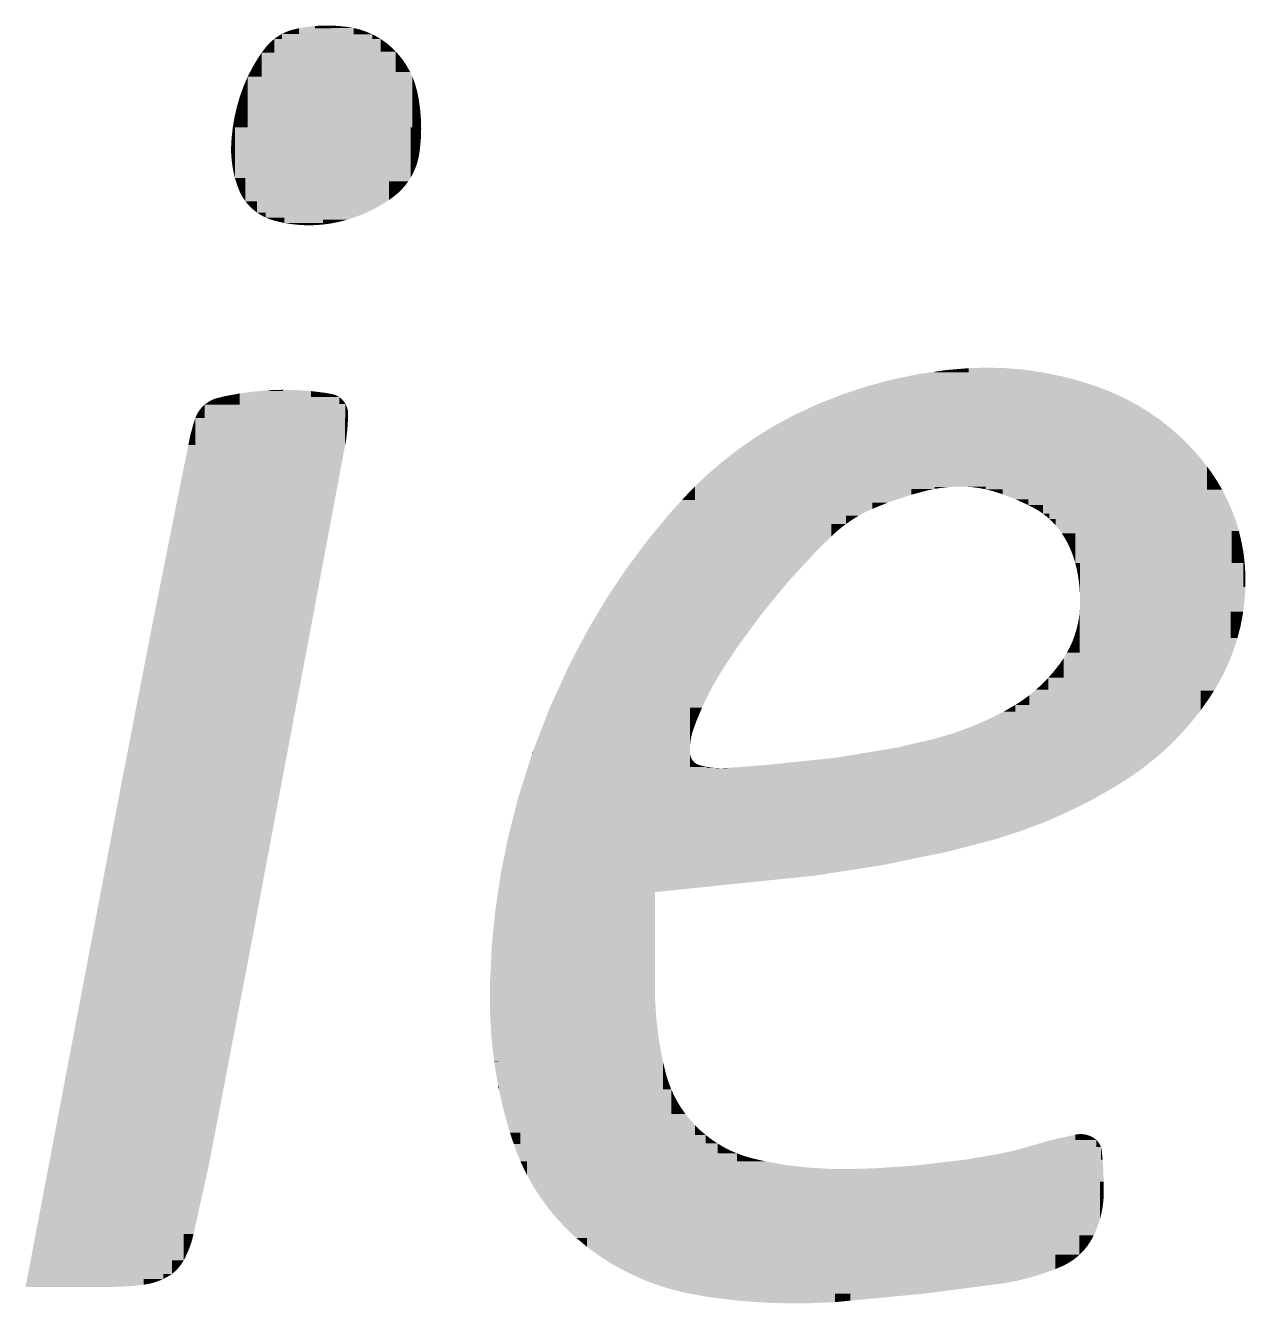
# Model space of a CAD drawing. Extents: x 149 to 8866, y 149 to 4853.
# Drawn here: x 5162.94 to 5199.1, y 4692.72 to 4730.58 of the extents above; entities that cross this region are included whole.
import ezdxf

# ---------------------------------------------------------------- set-up
doc = ezdxf.new("R2010")
doc.units = 0
doc.layers.add('L1D0', color=1, linetype='CONTINUOUS')

msp = doc.modelspace()

# ---------------------------------------------------------------- linework, layer by layer
at = {"layer": 'L1D0'}
for points in [[(5170.881, 4730.467), (5170.926, 4730.476), (5171.043, 4730.467), (5171.043, 4730.503)], [(5171.043, 4730.503), (5171.28, 4730.543), (5171.519, 4730.503), (5171.519, 4730.57)], [(5171.043, 4730.187), (5171.043, 4730.503), (5171.999, 4730.187), (5171.999, 4730.503)], [(5171.519, 4730.503), (5171.519, 4730.57), (5171.759, 4730.503), (5171.759, 4730.583)], [(5171.759, 4730.503), (5171.759, 4730.583), (5171.999, 4730.503), (5171.999, 4730.583)], [(5171.999, 4730.509), (5171.999, 4730.583), (5172.239, 4730.509), (5172.239, 4730.569)], [(5171.999, 4730.184), (5171.999, 4730.509), (5172.667, 4730.184), (5172.667, 4730.509)], [(5172.239, 4730.509), (5172.239, 4730.569), (5172.478, 4730.509), (5172.478, 4730.542)], [(5172.478, 4730.509), (5172.478, 4730.542), (5172.667, 4730.509), (5172.596, 4730.521)], [(5172.667, 4730.434), (5172.667, 4730.509), (5172.947, 4730.434), (5172.809, 4730.476)], [(5170.178, 4730.068), (5170.245, 4730.129), (5170.315, 4730.068), (5170.315, 4730.187)], [(5170.315, 4730.187), (5170.388, 4730.241), (5170.544, 4730.187), (5170.544, 4730.241)], [(5170.315, 4729.781), (5170.315, 4730.187), (5171.999, 4729.781), (5171.999, 4730.187)], [(5170.388, 4730.241), (5170.464, 4730.29), (5170.544, 4730.241), (5170.544, 4730.335)], [(5170.544, 4730.335), (5170.625, 4730.376), (5170.709, 4730.335), (5170.709, 4730.411)], [(5170.544, 4730.187), (5170.544, 4730.335), (5171.043, 4730.187), (5171.043, 4730.335)], [(5170.709, 4730.411), (5170.794, 4730.441), (5170.881, 4730.411), (5170.881, 4730.467)], [(5170.709, 4730.335), (5170.709, 4730.411), (5171.043, 4730.335), (5171.043, 4730.411)], [(5170.881, 4730.411), (5170.881, 4730.467), (5171.043, 4730.411), (5171.043, 4730.467)], [(5171.999, 4729.814), (5171.999, 4730.184), (5173.469, 4729.814), (5173.469, 4730.184)], [(5172.667, 4730.325), (5172.667, 4730.434), (5172.947, 4730.325), (5172.947, 4730.434)], [(5172.667, 4730.184), (5172.667, 4730.325), (5173.216, 4730.184), (5173.216, 4730.325)], [(5172.947, 4730.325), (5172.947, 4730.434), (5173.216, 4730.325), (5173.083, 4730.383)], [(5173.216, 4730.184), (5173.216, 4730.325), (5173.469, 4730.184), (5173.345, 4730.258)], [(5173.469, 4730.013), (5173.469, 4730.184), (5173.703, 4730.013), (5173.589, 4730.102)], [(5169.782, 4729.539), (5169.942, 4729.781), (5169.942, 4729.539)], [(5169.942, 4729.781), (5170.03, 4729.896), (5170.315, 4729.781), (5170.315, 4729.896)], [(5169.942, 4729.069), (5169.942, 4729.781), (5171.999, 4729.069), (5171.999, 4729.781)], [(5170.03, 4729.896), (5170.057, 4729.933), (5170.315, 4729.896), (5170.315, 4729.933)], [(5170.057, 4729.933), (5170.116, 4730.002), (5170.315, 4729.933), (5170.315, 4730.002)], [(5170.116, 4730.002), (5170.178, 4730.068), (5170.315, 4730.002), (5170.315, 4730.068)], [(5171.999, 4729.069), (5171.999, 4729.814), (5173.916, 4729.069), (5173.916, 4729.814)], [(5173.469, 4729.917), (5173.469, 4730.013), (5173.812, 4729.917), (5173.703, 4730.013)], [(5173.469, 4729.814), (5173.469, 4729.917), (5173.812, 4729.814), (5173.812, 4729.917)], [(5173.812, 4729.814), (5173.812, 4729.917), (5173.916, 4729.814), (5173.863, 4729.866)], [(5173.916, 4729.585), (5173.916, 4729.814), (5174.108, 4729.585), (5174.015, 4729.702)], [(5169.638, 4729.288), (5169.782, 4729.539), (5169.942, 4729.288), (5169.942, 4729.539)], [(5173.916, 4729.463), (5173.916, 4729.585), (5174.194, 4729.463), (5174.108, 4729.585)], [(5173.916, 4729.335), (5173.916, 4729.463), (5174.272, 4729.335), (5174.194, 4729.463)], [(5173.916, 4729.204), (5173.916, 4729.335), (5174.343, 4729.204), (5174.272, 4729.335)], [(5169.395, 4728.762), (5169.508, 4729.029), (5169.528, 4728.762), (5169.528, 4729.069)], [(5169.528, 4729.069), (5169.638, 4729.288), (5169.942, 4729.069), (5169.942, 4729.288)], [(5169.528, 4727.564), (5169.528, 4729.069), (5174.406, 4727.564), (5174.406, 4729.069)], [(5173.916, 4729.069), (5173.916, 4729.204), (5174.406, 4729.069), (5174.343, 4729.204)], [(5174.406, 4728.788), (5174.406, 4729.069), (5174.508, 4728.788), (5174.461, 4728.93)], [(5169.294, 4728.478), (5169.347, 4728.626), (5169.528, 4728.478), (5169.528, 4728.626)], [(5169.347, 4728.626), (5169.395, 4728.762), (5169.528, 4728.626), (5169.528, 4728.762)], [(5174.406, 4728.644), (5174.406, 4728.788), (5174.547, 4728.644), (5174.508, 4728.788)], [(5174.406, 4728.57), (5174.406, 4728.644), (5174.562, 4728.57), (5174.547, 4728.644)], [(5169.207, 4728.178), (5169.294, 4728.478), (5169.528, 4728.178), (5169.528, 4728.478)], [(5174.406, 4728.425), (5174.406, 4728.57), (5174.592, 4728.425), (5174.562, 4728.57)], [(5174.406, 4728.131), (5174.406, 4728.425), (5174.634, 4728.131), (5174.592, 4728.425)], [(5169.084, 4727.564), (5169.137, 4727.873), (5169.528, 4727.564), (5169.528, 4727.873)], [(5169.137, 4727.873), (5169.207, 4728.178), (5169.528, 4727.873), (5169.528, 4728.178)], [(5174.406, 4727.836), (5174.406, 4728.131), (5174.66, 4727.836), (5174.634, 4728.131)], [(5174.406, 4727.564), (5174.406, 4727.836), (5174.668, 4727.564), (5174.66, 4727.836)], [(5169.05, 4727.254), (5169.084, 4727.564), (5169.148, 4727.254), (5169.148, 4727.564)], [(5169.148, 4726.07), (5169.148, 4727.564), (5174.353, 4726.07), (5174.353, 4727.564)], [(5174.353, 4727.539), (5174.353, 4727.564), (5174.669, 4727.539), (5174.668, 4727.564)], [(5174.353, 4727.242), (5174.353, 4727.539), (5174.66, 4727.242), (5174.669, 4727.539)], [(5169.036, 4727), (5169.041, 4727.098), (5169.148, 4727), (5169.148, 4727.098)], [(5169.041, 4727.098), (5169.05, 4727.254), (5169.148, 4727.098), (5169.148, 4727.254)], [(5174.353, 4726.947), (5174.353, 4727.242), (5174.634, 4726.947), (5174.66, 4727.242)], [(5169.036, 4726.804), (5169.036, 4727), (5169.148, 4726.804), (5169.148, 4727)], [(5169.05, 4726.608), (5169.036, 4726.804), (5169.148, 4726.608), (5169.148, 4726.804)], [(5174.353, 4726.8), (5174.353, 4726.947), (5174.613, 4726.8), (5174.634, 4726.947)], [(5174.353, 4726.741), (5174.353, 4726.8), (5174.604, 4726.741), (5174.613, 4726.8)], [(5174.353, 4726.623), (5174.353, 4726.741), (5174.58, 4726.623), (5174.604, 4726.741)], [(5169.074, 4726.413), (5169.05, 4726.608), (5169.148, 4726.413), (5169.148, 4726.608)], [(5169.148, 4726.07), (5169.111, 4726.22), (5169.148, 4726.413), (5169.074, 4726.413)], [(5174.353, 4726.507), (5174.353, 4726.623), (5174.548, 4726.507), (5174.58, 4726.623)], [(5174.353, 4726.394), (5174.353, 4726.507), (5174.51, 4726.394), (5174.548, 4726.507)], [(5174.353, 4726.283), (5174.353, 4726.394), (5174.464, 4726.283), (5174.51, 4726.394)], [(5169.158, 4726.03), (5169.148, 4726.07), (5169.461, 4726.03), (5169.461, 4726.07)], [(5169.218, 4725.843), (5169.158, 4726.03), (5169.461, 4725.843), (5169.461, 4726.03)], [(5169.461, 4725.373), (5169.461, 4726.07), (5171.756, 4725.373), (5171.756, 4726.07)], [(5171.756, 4725.418), (5171.756, 4726.07), (5173.719, 4725.418), (5173.719, 4726.07)], [(5173.719, 4725.969), (5173.719, 4726.07), (5174.288, 4725.969), (5174.353, 4726.07)], [(5173.719, 4725.78), (5173.719, 4725.969), (5174.14, 4725.78), (5174.14, 4725.969)], [(5174.14, 4725.78), (5174.14, 4725.969), (5174.217, 4725.872), (5174.288, 4725.969)], [(5174.353, 4726.07), (5174.353, 4726.283), (5174.412, 4726.174), (5174.464, 4726.283)], [(5169.253, 4725.751), (5169.218, 4725.843), (5169.461, 4725.751), (5169.461, 4725.843)], [(5169.27, 4725.707), (5169.253, 4725.751), (5169.461, 4725.707), (5169.461, 4725.751)], [(5169.31, 4725.619), (5169.27, 4725.707), (5169.461, 4725.619), (5169.461, 4725.707)], [(5169.356, 4725.534), (5169.31, 4725.619), (5169.461, 4725.534), (5169.461, 4725.619)], [(5173.719, 4725.693), (5173.719, 4725.78), (5174.058, 4725.693), (5174.14, 4725.78)], [(5173.719, 4725.61), (5173.719, 4725.693), (5173.971, 4725.61), (5174.058, 4725.693)], [(5173.719, 4725.534), (5173.719, 4725.61), (5173.878, 4725.534), (5173.971, 4725.61)], [(5169.461, 4725.373), (5169.406, 4725.452), (5169.461, 4725.534), (5169.356, 4725.534)], [(5169.522, 4725.298), (5169.461, 4725.373), (5169.806, 4725.298), (5169.806, 4725.373)], [(5169.587, 4725.226), (5169.522, 4725.298), (5169.806, 4725.226), (5169.806, 4725.298)], [(5169.656, 4725.159), (5169.587, 4725.226), (5169.806, 4725.159), (5169.806, 4725.226)], [(5169.806, 4725.039), (5169.806, 4725.373), (5170.616, 4725.039), (5170.616, 4725.373)], [(5170.616, 4724.732), (5170.616, 4725.373), (5171.756, 4724.732), (5171.756, 4725.373)], [(5171.756, 4725.021), (5171.756, 4725.418), (5173.005, 4725.021), (5173.005, 4725.418)], [(5173.005, 4725.271), (5173.005, 4725.418), (5173.49, 4725.271), (5173.719, 4725.418)], [(5173.005, 4725.021), (5173.005, 4725.271), (5173.251, 4725.138), (5173.49, 4725.271)], [(5173.719, 4725.498), (5173.719, 4725.534), (5173.829, 4725.498), (5173.878, 4725.534)], [(5173.719, 4725.418), (5173.719, 4725.498), (5173.829, 4725.498)], [(5169.806, 4725.039), (5169.729, 4725.097), (5169.806, 4725.159), (5169.656, 4725.159)], [(5169.886, 4724.986), (5169.806, 4725.039), (5170.056, 4724.986), (5170.056, 4725.039)], [(5170.056, 4724.895), (5169.97, 4724.937), (5170.056, 4724.986), (5169.886, 4724.986)], [(5170.056, 4724.895), (5170.056, 4725.039), (5170.616, 4724.895), (5170.616, 4725.039)], [(5170.145, 4724.858), (5170.056, 4724.895), (5170.282, 4724.858), (5170.282, 4724.895)], [(5170.282, 4724.813), (5170.236, 4724.825), (5170.282, 4724.858), (5170.145, 4724.858)], [(5170.282, 4724.813), (5170.282, 4724.895), (5170.616, 4724.813), (5170.616, 4724.895)], [(5170.616, 4724.732), (5170.393, 4724.781), (5170.616, 4724.813), (5170.282, 4724.813)], [(5171.756, 4724.834), (5171.756, 4725.021), (5172.493, 4724.834), (5172.493, 4725.021)], [(5171.756, 4724.739), (5171.756, 4724.834), (5172.095, 4724.739), (5172.095, 4724.834)], [(5172.095, 4724.739), (5172.095, 4724.834), (5172.229, 4724.765), (5172.493, 4724.834)], [(5172.493, 4724.834), (5172.493, 4725.021), (5172.752, 4724.92), (5173.005, 4725.021)], [(5171.07, 4724.674), (5170.842, 4724.697), (5171.07, 4724.732), (5170.616, 4724.732)], [(5171.299, 4724.664), (5171.07, 4724.674), (5171.299, 4724.732), (5171.07, 4724.732)], [(5171.299, 4724.664), (5171.299, 4724.732), (5171.528, 4724.669), (5171.528, 4724.732)], [(5171.528, 4724.669), (5171.528, 4724.732), (5171.756, 4724.686), (5171.756, 4724.732)], [(5171.756, 4724.686), (5171.756, 4724.739), (5171.983, 4724.717), (5172.095, 4724.739)], [(5188.65, 4720.098), (5189.431, 4720.259), (5189.884, 4720.098), (5189.884, 4720.324)], [(5189.884, 4720.306), (5189.884, 4720.324), (5190.221, 4720.306), (5190.221, 4720.373)], [(5189.884, 4718.868), (5189.884, 4720.306), (5193.084, 4718.868), (5193.084, 4720.306)], [(5190.221, 4720.306), (5190.221, 4720.373), (5190.618, 4720.306), (5190.618, 4720.407)], [(5190.618, 4720.306), (5190.618, 4720.407), (5190.893, 4720.306), (5190.893, 4720.43)], [(5190.893, 4720.306), (5190.893, 4720.43), (5191.442, 4720.306), (5191.442, 4720.446)], [(5191.442, 4720.306), (5191.442, 4720.446), (5191.992, 4720.306), (5191.992, 4720.431)], [(5191.992, 4720.306), (5191.992, 4720.431), (5193.084, 4720.306), (5192.54, 4720.384)], [(5193.084, 4720.06), (5193.084, 4720.306), (5194.155, 4720.06), (5193.623, 4720.198)], [(5186.38, 4719.346), (5187.121, 4719.641), (5187.878, 4719.346), (5187.878, 4719.892)], [(5187.878, 4719.892), (5188.65, 4720.098), (5188.65, 4719.892)], [(5187.878, 4719.041), (5187.878, 4719.892), (5189.884, 4719.041), (5189.884, 4719.892)], [(5188.65, 4719.892), (5188.65, 4720.098), (5189.884, 4719.892), (5189.884, 4720.098)], [(5193.084, 4719.538), (5193.084, 4720.06), (5194.155, 4719.538), (5194.155, 4720.06)], [(5194.155, 4719.792), (5194.155, 4720.06), (5194.935, 4719.792), (5194.679, 4719.891)], [(5168.421, 4719.465), (5168.483, 4719.496), (5168.647, 4719.465), (5168.647, 4719.496)], [(5168.483, 4719.496), (5168.547, 4719.521), (5168.547, 4719.496)], [(5168.547, 4719.521), (5168.613, 4719.542), (5168.647, 4719.521), (5168.647, 4719.55)], [(5168.547, 4719.496), (5168.547, 4719.521), (5168.647, 4719.496), (5168.647, 4719.521)], [(5168.647, 4719.465), (5168.647, 4719.55), (5168.857, 4719.465), (5168.857, 4719.601)], [(5168.857, 4719.349), (5168.857, 4719.601), (5169.284, 4719.349), (5169.284, 4719.68)], [(5169.284, 4719.68), (5169.714, 4719.738), (5170.146, 4719.68), (5170.146, 4719.776)], [(5169.284, 4719.349), (5169.284, 4719.68), (5170.146, 4719.349), (5170.146, 4719.68)], [(5170.146, 4719.752), (5170.146, 4719.776), (5170.363, 4719.752), (5170.363, 4719.783)], [(5170.146, 4719.37), (5170.146, 4719.752), (5171.398, 4719.37), (5171.398, 4719.752)], [(5170.363, 4719.752), (5170.363, 4719.783), (5170.57, 4719.752), (5170.57, 4719.79)], [(5170.57, 4719.752), (5170.57, 4719.79), (5171.398, 4719.752), (5170.985, 4719.782)], [(5171.398, 4719.571), (5171.398, 4719.752), (5171.81, 4719.571), (5171.81, 4719.7)], [(5171.398, 4719.37), (5171.398, 4719.571), (5172.241, 4719.37), (5172.241, 4719.571)], [(5171.81, 4719.571), (5171.81, 4719.7), (5172.014, 4719.571), (5172.014, 4719.664)], [(5172.014, 4719.644), (5172.014, 4719.664), (5172.094, 4719.644), (5172.041, 4719.659)], [(5172.014, 4719.624), (5172.014, 4719.644), (5172.094, 4719.624), (5172.094, 4719.644)], [(5172.014, 4719.571), (5172.014, 4719.624), (5172.145, 4719.571), (5172.145, 4719.624)], [(5172.094, 4719.624), (5172.094, 4719.644), (5172.145, 4719.624)], [(5172.145, 4719.571), (5172.145, 4719.624), (5172.241, 4719.571), (5172.194, 4719.6)], [(5172.241, 4719.501), (5172.241, 4719.571), (5172.326, 4719.501), (5172.285, 4719.538)], [(5172.241, 4719.461), (5172.241, 4719.501), (5172.363, 4719.461), (5172.326, 4719.501)], [(5193.084, 4718.868), (5193.084, 4719.538), (5195.522, 4718.868), (5195.522, 4719.538)], [(5194.155, 4719.538), (5194.155, 4719.792), (5194.935, 4719.538), (5194.935, 4719.792)], [(5194.935, 4719.538), (5194.935, 4719.792), (5195.522, 4719.538), (5195.134, 4719.715)], [(5195.522, 4719.113), (5195.522, 4719.538), (5196.26, 4719.113), (5195.898, 4719.337)], [(5168.033, 4719.083), (5168.069, 4719.142), (5168.25, 4719.083), (5168.25, 4719.142)], [(5168.069, 4719.142), (5168.108, 4719.199), (5168.25, 4719.142), (5168.25, 4719.199)], [(5168.108, 4719.199), (5168.152, 4719.252), (5168.25, 4719.199), (5168.25, 4719.252)], [(5168.152, 4719.252), (5168.199, 4719.302), (5168.25, 4719.252), (5168.25, 4719.349)], [(5168.25, 4719.349), (5168.304, 4719.392), (5168.421, 4719.349), (5168.421, 4719.392)], [(5168.25, 4718.958), (5168.25, 4719.349), (5170.146, 4718.958), (5170.146, 4719.349)], [(5168.304, 4719.392), (5168.361, 4719.43), (5168.421, 4719.392), (5168.421, 4719.465)], [(5168.421, 4719.349), (5168.421, 4719.465), (5168.857, 4719.349), (5168.857, 4719.465)], [(5170.146, 4718.958), (5170.146, 4719.37), (5172.425, 4718.958), (5172.425, 4719.37)], [(5172.241, 4719.417), (5172.241, 4719.461), (5172.396, 4719.417), (5172.363, 4719.461)], [(5172.241, 4719.37), (5172.241, 4719.417), (5172.425, 4719.37), (5172.396, 4719.417)], [(5172.425, 4719.27), (5172.425, 4719.37), (5172.47, 4719.27), (5172.45, 4719.321)], [(5172.425, 4719.218), (5172.425, 4719.27), (5172.485, 4719.218), (5172.47, 4719.27)], [(5172.425, 4719.164), (5172.425, 4719.218), (5172.495, 4719.164), (5172.485, 4719.218)], [(5172.425, 4719.108), (5172.425, 4719.164), (5172.5, 4719.108), (5172.495, 4719.164)], [(5185.726, 4719.041), (5186.018, 4719.178), (5186.38, 4719.041), (5186.38, 4719.346)], [(5186.38, 4719.041), (5186.38, 4719.346), (5187.878, 4719.041), (5187.878, 4719.346)], [(5195.522, 4718.868), (5195.522, 4719.113), (5196.609, 4718.868), (5196.26, 4719.113)], [(5167.823, 4718.432), (5167.912, 4718.763), (5167.976, 4718.432), (5167.976, 4718.763)], [(5167.912, 4718.763), (5167.965, 4718.925), (5167.976, 4718.763), (5167.976, 4718.958)], [(5167.976, 4718.958), (5168.003, 4719.022), (5168.25, 4718.958), (5168.25, 4719.022)], [(5167.976, 4718.154), (5167.976, 4718.958), (5172.414, 4718.154), (5172.414, 4718.958)], [(5168.003, 4719.022), (5168.033, 4719.083), (5168.25, 4719.022), (5168.25, 4719.083)], [(5172.414, 4718.926), (5172.414, 4718.958), (5172.5, 4718.926), (5172.5, 4718.958)], [(5172.414, 4718.616), (5172.414, 4718.926), (5172.481, 4718.616), (5172.5, 4718.926)], [(5172.425, 4718.958), (5172.425, 4719.108), (5172.5, 4718.958), (5172.5, 4719.108)], [(5184.607, 4718.398), (5185.157, 4718.735), (5185.726, 4718.398), (5185.726, 4719.041)], [(5185.726, 4717.634), (5185.726, 4719.041), (5189.884, 4717.634), (5189.884, 4719.041)], [(5189.884, 4717.517), (5189.884, 4718.868), (5196.609, 4717.517), (5196.609, 4718.868)], [(5196.609, 4718.315), (5196.609, 4718.868), (5197.257, 4718.315), (5196.941, 4718.601)], [(5167.79, 4718.265), (5167.823, 4718.432), (5167.976, 4718.265), (5167.976, 4718.432)], [(5172.414, 4718.154), (5172.414, 4718.616), (5172.443, 4718.307), (5172.481, 4718.616)], [(5184.075, 4718.03), (5184.607, 4718.398), (5185.726, 4718.03), (5185.726, 4718.398)], [(5167.426, 4716.461), (5167.768, 4718.154), (5172.096, 4716.461), (5172.414, 4718.154)], [(5167.768, 4718.154), (5167.79, 4718.265), (5167.976, 4718.154), (5167.976, 4718.265)], [(5183.566, 4717.634), (5184.075, 4718.03), (5185.726, 4717.634), (5185.726, 4718.03)], [(5196.609, 4718.009), (5196.609, 4718.315), (5197.554, 4718.009), (5197.257, 4718.315)], [(5196.609, 4717.686), (5196.609, 4718.009), (5197.832, 4717.686), (5197.554, 4718.009)], [(5182.783, 4716.921), (5183.079, 4717.21), (5183.566, 4716.921), (5183.566, 4717.634)], [(5183.566, 4716.921), (5183.566, 4717.634), (5186.059, 4716.921), (5186.059, 4717.634)], [(5186.059, 4716.852), (5186.059, 4717.634), (5189.884, 4716.852), (5189.884, 4717.634)], [(5196.609, 4717.517), (5196.609, 4717.686), (5197.961, 4717.517), (5197.832, 4717.686)], [(5189.884, 4716.91), (5189.884, 4717.517), (5190.332, 4716.91), (5190.332, 4717.517)], [(5190.332, 4716.91), (5190.332, 4717.517), (5190.557, 4716.921), (5190.557, 4717.517)], [(5190.67, 4716.92), (5190.557, 4716.921), (5190.67, 4717.517), (5190.557, 4717.517)], [(5190.67, 4716.92), (5190.67, 4717.517), (5191.401, 4716.92), (5191.401, 4717.517)], [(5191.401, 4716.84), (5191.401, 4717.517), (5194.056, 4716.84), (5194.056, 4717.517)], [(5194.056, 4716.228), (5194.056, 4717.517), (5197.961, 4716.228), (5197.961, 4717.517)], [(5197.961, 4717.11), (5197.961, 4717.517), (5198.245, 4717.11), (5198.061, 4717.385)], [(5182.399, 4716.521), (5182.617, 4716.759), (5182.783, 4716.521), (5182.783, 4716.921)], [(5182.783, 4716.136), (5182.783, 4716.921), (5186.059, 4716.136), (5186.059, 4716.921)], [(5186.059, 4716.263), (5186.059, 4716.852), (5188.044, 4716.263), (5188.044, 4716.852)], [(5188.044, 4716.679), (5188.044, 4716.852), (5189.196, 4716.679), (5189.196, 4716.852)], [(5189.196, 4716.679), (5189.196, 4716.852), (5189.554, 4716.776), (5189.554, 4716.852)], [(5189.554, 4716.776), (5189.554, 4716.852), (5189.663, 4716.805), (5189.884, 4716.852)], [(5189.884, 4716.852), (5189.884, 4716.91), (5190.107, 4716.887), (5190.332, 4716.91)], [(5190.986, 4716.906), (5190.776, 4716.92), (5190.986, 4716.92)], [(5191.194, 4716.879), (5190.986, 4716.906), (5191.194, 4716.92), (5190.986, 4716.92)], [(5191.401, 4716.84), (5191.194, 4716.879), (5191.401, 4716.92), (5191.194, 4716.92)], [(5191.605, 4716.788), (5191.401, 4716.84), (5191.605, 4716.84)], [(5191.706, 4716.756), (5191.605, 4716.788), (5191.706, 4716.84), (5191.605, 4716.84)], [(5191.706, 4716.756), (5191.706, 4716.84), (5191.903, 4716.756), (5191.903, 4716.84)], [(5191.903, 4716.694), (5191.903, 4716.84), (5192.664, 4716.694), (5192.664, 4716.84)], [(5192.664, 4716.373), (5192.664, 4716.84), (5194.056, 4716.373), (5194.056, 4716.84)], [(5197.961, 4716.825), (5197.961, 4717.11), (5198.413, 4716.825), (5198.245, 4717.11)], [(5167.065, 4714.657), (5167.426, 4716.461), (5171.758, 4714.657), (5172.096, 4716.461)], [(5182.046, 4716.136), (5182.399, 4716.521), (5182.783, 4716.136), (5182.783, 4716.521)], [(5188.044, 4716.444), (5188.044, 4716.679), (5188.492, 4716.444), (5189.196, 4716.679)], [(5191.903, 4716.694), (5191.706, 4716.756), (5191.903, 4716.756)], [(5192.288, 4716.545), (5191.903, 4716.694), (5192.664, 4716.545), (5192.664, 4716.694)], [(5192.664, 4716.373), (5192.288, 4716.545), (5192.664, 4716.545)], [(5197.961, 4716.531), (5197.961, 4716.825), (5198.562, 4716.531), (5198.413, 4716.825)], [(5197.961, 4716.228), (5197.961, 4716.531), (5198.695, 4716.228), (5198.562, 4716.531)], [(5180.88, 4714.659), (5181.379, 4715.329), (5182.046, 4714.659), (5182.046, 4716.136)], [(5182.046, 4714.659), (5182.046, 4716.136), (5186.059, 4714.659), (5186.059, 4716.136)], [(5186.059, 4716.166), (5186.059, 4716.263), (5187.838, 4716.166), (5188.044, 4716.263)], [(5186.059, 4715.81), (5186.059, 4716.166), (5187.257, 4715.81), (5187.257, 4716.166)], [(5187.257, 4716.059), (5187.257, 4716.166), (5187.638, 4716.059), (5187.838, 4716.166)], [(5188.044, 4716.263), (5188.044, 4716.444), (5188.149, 4716.306), (5188.492, 4716.444)], [(5192.899, 4716.247), (5192.846, 4716.276), (5192.899, 4716.373), (5192.664, 4716.373)], [(5192.899, 4716.247), (5192.899, 4716.373), (5193.104, 4716.247), (5193.104, 4716.373)], [(5193.104, 4716.115), (5193.004, 4716.184), (5193.104, 4716.247), (5192.899, 4716.247)], [(5193.104, 4716.115), (5193.104, 4716.373), (5194.056, 4716.115), (5194.056, 4716.373)], [(5193.291, 4715.961), (5193.2, 4716.04), (5193.291, 4716.115), (5193.104, 4716.115)], [(5193.291, 4715.961), (5193.291, 4716.115), (5194.056, 4715.961), (5194.056, 4716.115)], [(5194.056, 4714.659), (5194.056, 4716.228), (5198.695, 4714.659), (5198.695, 4716.228)], [(5198.695, 4715.602), (5198.695, 4716.228), (5198.906, 4715.602), (5198.81, 4715.918)], [(5186.059, 4715.442), (5186.059, 4715.81), (5186.825, 4715.442), (5186.825, 4715.81)], [(5186.825, 4715.671), (5186.825, 4715.81), (5187.078, 4715.671), (5187.257, 4715.81)], [(5187.257, 4715.94), (5187.257, 4716.059), (5187.444, 4715.94), (5187.638, 4716.059)], [(5187.257, 4715.81), (5187.257, 4715.94), (5187.444, 4715.94)], [(5193.379, 4715.876), (5193.291, 4715.961), (5193.472, 4715.876), (5193.472, 4715.961)], [(5193.472, 4715.776), (5193.42, 4715.832), (5193.472, 4715.876), (5193.379, 4715.876)], [(5193.472, 4715.776), (5193.472, 4715.961), (5194.056, 4715.776), (5194.056, 4715.961)], [(5193.569, 4715.657), (5193.472, 4715.776), (5194.056, 4715.657), (5194.056, 4715.776)], [(5186.059, 4714.659), (5186.059, 4715.442), (5186.382, 4715.011), (5186.825, 4715.442)], [(5186.825, 4715.442), (5186.825, 4715.671), (5186.906, 4715.522), (5187.078, 4715.671)], [(5193.658, 4715.534), (5193.569, 4715.657), (5194.056, 4715.534), (5194.056, 4715.657)], [(5193.74, 4715.406), (5193.658, 4715.534), (5194.056, 4715.406), (5194.056, 4715.534)], [(5193.815, 4715.273), (5193.74, 4715.406), (5194.056, 4715.273), (5194.056, 4715.406)], [(5198.695, 4715.281), (5198.695, 4715.602), (5198.983, 4715.281), (5198.906, 4715.602)], [(5193.848, 4715.205), (5193.815, 4715.273), (5194.056, 4715.205), (5194.056, 4715.273)], [(5193.885, 4715.13), (5193.848, 4715.205), (5194.056, 4715.13), (5194.056, 4715.205)], [(5193.95, 4714.976), (5193.885, 4715.13), (5194.056, 4714.976), (5194.056, 4715.13)], [(5194.056, 4714.659), (5194.007, 4714.819), (5194.056, 4714.976), (5193.95, 4714.976)], [(5198.695, 4714.955), (5198.695, 4715.281), (5199.042, 4714.955), (5198.983, 4715.281)], [(5198.695, 4714.659), (5198.695, 4714.955), (5199.076, 4714.659), (5199.042, 4714.955)], [(5166.757, 4713.116), (5167.065, 4714.657), (5171.469, 4713.116), (5171.758, 4714.657)], [(5180.173, 4713.62), (5180.754, 4714.49), (5180.88, 4713.62), (5180.88, 4714.659)], [(5180.88, 4713.123), (5180.88, 4714.659), (5184.742, 4713.123), (5184.742, 4714.659)], [(5184.742, 4714.099), (5184.742, 4714.659), (5185.544, 4714.099), (5186.059, 4714.659)], [(5194.096, 4714.497), (5194.056, 4714.659), (5194.2, 4714.497), (5194.2, 4714.659)], [(5194.2, 4713.217), (5194.2, 4714.659), (5199.033, 4713.217), (5199.033, 4714.659)], [(5199.033, 4714.627), (5199.033, 4714.659), (5199.08, 4714.627), (5199.076, 4714.659)], [(5199.033, 4714.297), (5199.033, 4714.627), (5199.1, 4714.297), (5199.08, 4714.627)], [(5194.112, 4714.415), (5194.096, 4714.497), (5194.2, 4714.415), (5194.2, 4714.497)], [(5194.134, 4714.301), (5194.112, 4714.415), (5194.2, 4714.301), (5194.2, 4714.415)], [(5194.167, 4714.072), (5194.134, 4714.301), (5194.2, 4714.072), (5194.2, 4714.301)], [(5199.033, 4713.941), (5199.033, 4714.297), (5199.1, 4713.941), (5199.1, 4714.297)], [(5184.742, 4713.123), (5184.742, 4714.099), (5185.151, 4713.622), (5185.544, 4714.099)], [(5194.2, 4713.609), (5194.189, 4713.841), (5194.2, 4714.072), (5194.167, 4714.072)], [(5199.033, 4713.217), (5199.033, 4713.941), (5199.076, 4713.56), (5199.1, 4713.941)], [(5179.876, 4713.123), (5180.173, 4713.62), (5180.88, 4713.123), (5180.88, 4713.62)], [(5166.645, 4712.554), (5166.757, 4713.116), (5171.363, 4712.554), (5171.469, 4713.116)], [(5179.39, 4712.26), (5179.636, 4712.722), (5179.876, 4712.26), (5179.876, 4713.123)], [(5179.876, 4711.644), (5179.876, 4713.123), (5183.697, 4711.644), (5183.697, 4713.123)], [(5183.697, 4711.644), (5183.697, 4713.123), (5183.98, 4712.082), (5184.742, 4713.123)], [(5194.134, 4712.853), (5194.166, 4713.035), (5194.189, 4712.853), (5194.189, 4713.217)], [(5194.189, 4713.217), (5194.2, 4713.401), (5194.2, 4713.217)], [(5194.189, 4711.838), (5194.189, 4713.217), (5198.657, 4711.838), (5198.657, 4713.217)], [(5198.657, 4713.181), (5198.657, 4713.217), (5199.029, 4713.181), (5199.033, 4713.217)], [(5198.657, 4712.805), (5198.657, 4713.181), (5198.959, 4712.805), (5199.029, 4713.181)], [(5194.034, 4712.498), (5194.089, 4712.674), (5194.189, 4712.498), (5194.189, 4712.674)], [(5194.089, 4712.674), (5194.134, 4712.853), (5194.189, 4712.674), (5194.189, 4712.853)], [(5198.657, 4712.435), (5198.657, 4712.805), (5198.865, 4712.435), (5198.959, 4712.805)], [(5166.236, 4710.45), (5166.645, 4712.554), (5170.967, 4710.45), (5171.363, 4712.554)], [(5193.893, 4712.158), (5193.969, 4712.326), (5194.189, 4712.158), (5194.189, 4712.326)], [(5193.969, 4712.326), (5194.034, 4712.498), (5194.189, 4712.326), (5194.189, 4712.498)], [(5198.657, 4711.838), (5198.657, 4712.435), (5198.748, 4712.071), (5198.865, 4712.435)], [(5179.063, 4711.644), (5179.39, 4712.26), (5179.876, 4711.644), (5179.876, 4712.26)], [(5193.712, 4711.838), (5193.807, 4711.995), (5194.189, 4711.838), (5194.189, 4711.995)], [(5193.807, 4711.995), (5193.893, 4712.158), (5194.189, 4711.995), (5194.189, 4712.158)], [(5178.483, 4710.374), (5179.063, 4711.644), (5182.995, 4710.374), (5182.995, 4711.644)], [(5182.995, 4711.54), (5182.995, 4711.644), (5183.63, 4711.54), (5183.697, 4711.644)], [(5182.995, 4711.327), (5182.995, 4711.54), (5183.493, 4711.327), (5183.63, 4711.54)], [(5193.43, 4711.455), (5193.587, 4711.656), (5193.712, 4711.455), (5193.712, 4711.656)], [(5193.587, 4711.656), (5193.66, 4711.761), (5193.712, 4711.656), (5193.712, 4711.838)], [(5193.712, 4711.261), (5193.712, 4711.838), (5197.775, 4711.261), (5197.775, 4711.838)], [(5197.775, 4711.715), (5197.775, 4711.838), (5198.609, 4711.715), (5198.657, 4711.838)], [(5197.775, 4711.369), (5197.775, 4711.715), (5198.448, 4711.369), (5198.609, 4711.715)], [(5182.995, 4710.886), (5182.995, 4711.327), (5183.243, 4710.886), (5183.493, 4711.327)], [(5193.084, 4711.077), (5193.262, 4711.261), (5193.262, 4711.077)], [(5193.262, 4711.261), (5193.43, 4711.455), (5193.712, 4711.261), (5193.712, 4711.455)], [(5193.262, 4710.293), (5193.262, 4711.261), (5197.775, 4710.293), (5197.775, 4711.261)], [(5197.775, 4711.033), (5197.775, 4711.369), (5198.267, 4711.033), (5198.448, 4711.369)], [(5182.995, 4710.374), (5182.995, 4710.886), (5183.019, 4710.431), (5183.243, 4710.886)], [(5192.699, 4710.741), (5192.896, 4710.904), (5193.262, 4710.741), (5193.262, 4710.904)], [(5192.896, 4710.904), (5193.084, 4711.077), (5193.262, 4710.904), (5193.262, 4711.077)], [(5197.775, 4710.871), (5197.775, 4711.033), (5198.166, 4710.871), (5198.267, 4711.033)], [(5197.775, 4710.673), (5197.775, 4710.871), (5198.042, 4710.673), (5198.166, 4710.871)], [(5165.776, 4708.08), (5166.236, 4710.45), (5170.52, 4708.08), (5170.967, 4710.45)], [(5191.932, 4710.25), (5192.167, 4710.386), (5192.279, 4710.25), (5192.279, 4710.45)], [(5192.279, 4710.45), (5192.493, 4710.59), (5192.699, 4710.45), (5192.699, 4710.741)], [(5192.279, 4710.25), (5192.279, 4710.45), (5193.262, 4710.25), (5193.262, 4710.45)], [(5192.699, 4710.45), (5192.699, 4710.741), (5193.262, 4710.45), (5193.262, 4710.741)], [(5197.775, 4710.293), (5197.775, 4710.673), (5198.042, 4710.673)], [(5177.979, 4709.071), (5178.483, 4710.374), (5178.483, 4709.071)], [(5178.483, 4709.017), (5178.483, 4710.374), (5182.635, 4709.017), (5182.635, 4710.374)], [(5182.635, 4709.964), (5182.635, 4710.374), (5182.822, 4709.964), (5182.995, 4710.374)], [(5191.446, 4710.006), (5191.932, 4710.25), (5191.932, 4710.006)], [(5191.932, 4709.607), (5191.932, 4710.25), (5193.262, 4709.607), (5193.262, 4710.25)], [(5193.262, 4709.017), (5193.262, 4710.293), (5196.597, 4709.017), (5196.597, 4710.293)], [(5196.597, 4709.929), (5196.597, 4710.293), (5197.487, 4709.929), (5197.775, 4710.293)], [(5182.635, 4709.726), (5182.635, 4709.964), (5182.738, 4709.726), (5182.822, 4709.964)], [(5182.635, 4709.677), (5182.635, 4709.726), (5182.72, 4709.677), (5182.738, 4709.726)], [(5182.635, 4709.578), (5182.635, 4709.677), (5182.691, 4709.578), (5182.72, 4709.677)], [(5190.434, 4709.607), (5190.946, 4709.792), (5190.946, 4709.607)], [(5190.946, 4709.792), (5191.446, 4710.006), (5191.932, 4709.792), (5191.932, 4710.006)], [(5190.946, 4709.607), (5190.946, 4709.792), (5191.932, 4709.607), (5191.932, 4709.792)], [(5196.597, 4709.581), (5196.597, 4709.929), (5197.179, 4709.581), (5197.487, 4709.929)], [(5182.635, 4709.478), (5182.635, 4709.578), (5182.668, 4709.478), (5182.691, 4709.578)], [(5182.635, 4709.376), (5182.635, 4709.478), (5182.651, 4709.376), (5182.668, 4709.478)], [(5182.635, 4709.172), (5182.635, 4709.376), (5182.64, 4709.274), (5182.651, 4709.376)], [(5188.76, 4709.017), (5188.76, 4709.186), (5189.648, 4709.017), (5189.648, 4709.392)], [(5189.648, 4709.392), (5189.913, 4709.453), (5190.434, 4709.392), (5190.434, 4709.607)], [(5189.648, 4709.017), (5189.648, 4709.392), (5190.434, 4709.017), (5190.434, 4709.392)], [(5190.434, 4709.017), (5190.434, 4709.607), (5193.262, 4709.017), (5193.262, 4709.607)], [(5196.597, 4709.017), (5196.597, 4709.581), (5196.853, 4709.25), (5197.179, 4709.581)], [(5177.554, 4707.741), (5177.961, 4709.017), (5182.638, 4707.741), (5182.638, 4709.017)], [(5177.961, 4709.017), (5177.978, 4709.069), (5177.979, 4709.017), (5177.979, 4709.071)], [(5177.979, 4709.017), (5177.979, 4709.071), (5178.483, 4709.017), (5178.483, 4709.071)], [(5182.635, 4709.017), (5182.635, 4709.069), (5182.638, 4709.017)], [(5182.638, 4708.952), (5182.638, 4709.017), (5182.647, 4708.952), (5182.64, 4708.996)], [(5182.638, 4708.91), (5182.638, 4708.952), (5182.66, 4708.91), (5182.647, 4708.952)], [(5182.638, 4708.87), (5182.638, 4708.91), (5182.677, 4708.87), (5182.66, 4708.91)], [(5184.904, 4708.673), (5186.055, 4708.792), (5186.962, 4708.673), (5186.962, 4708.886)], [(5186.962, 4707.292), (5186.962, 4708.886), (5187.747, 4707.292), (5187.747, 4709.017)], [(5187.747, 4709.017), (5188.76, 4709.186), (5188.76, 4709.017)], [(5187.747, 4707.292), (5187.747, 4709.017), (5193.861, 4707.292), (5193.861, 4709.017)], [(5193.861, 4708.247), (5193.861, 4709.017), (5195.576, 4708.247), (5195.576, 4709.017)], [(5195.576, 4708.937), (5195.576, 4709.017), (5196.509, 4708.937), (5196.597, 4709.017)], [(5195.576, 4708.645), (5195.576, 4708.937), (5196.147, 4708.645), (5196.509, 4708.937)], [(5182.638, 4708.831), (5182.638, 4708.87), (5182.698, 4708.831), (5182.677, 4708.87)], [(5182.638, 4708.795), (5182.638, 4708.831), (5182.724, 4708.795), (5182.698, 4708.831)], [(5182.638, 4708.763), (5182.638, 4708.795), (5182.753, 4708.763), (5182.724, 4708.795)], [(5182.638, 4708.734), (5182.638, 4708.763), (5182.787, 4708.734), (5182.753, 4708.763)], [(5182.638, 4708.671), (5182.638, 4708.734), (5182.787, 4708.671), (5182.787, 4708.734)], [(5182.638, 4708.616), (5182.638, 4708.671), (5182.901, 4708.616), (5182.901, 4708.671)], [(5182.638, 4707.065), (5182.638, 4708.616), (5183.126, 4707.065), (5183.126, 4708.616)], [(5182.787, 4708.709), (5182.787, 4708.734), (5182.822, 4708.709)], [(5182.787, 4708.688), (5182.787, 4708.709), (5182.861, 4708.688), (5182.822, 4708.709)], [(5182.787, 4708.671), (5182.787, 4708.688), (5182.901, 4708.671), (5182.861, 4708.688)], [(5182.901, 4708.646), (5182.901, 4708.671), (5182.99, 4708.646), (5182.923, 4708.665)], [(5182.901, 4708.616), (5182.901, 4708.646), (5182.99, 4708.616), (5182.99, 4708.646)], [(5182.99, 4708.616), (5182.99, 4708.646), (5183.126, 4708.616)], [(5183.126, 4708.58), (5183.126, 4708.616), (5183.402, 4708.58), (5183.263, 4708.594)], [(5183.126, 4707.065), (5183.126, 4708.58), (5183.402, 4707.065), (5183.402, 4708.58)], [(5183.402, 4708.576), (5183.402, 4708.58), (5183.541, 4708.576)], [(5183.402, 4707.065), (5183.402, 4708.576), (5183.75, 4707.065), (5183.75, 4708.576)], [(5183.541, 4708.576), (5183.68, 4708.578), (5183.75, 4708.576), (5183.75, 4708.583)], [(5183.75, 4707.065), (5183.75, 4708.583), (5184.904, 4707.065), (5184.904, 4708.673)], [(5184.904, 4707.065), (5184.904, 4708.673), (5186.962, 4707.065), (5186.962, 4708.673)], [(5195.576, 4708.247), (5195.576, 4708.645), (5195.771, 4708.373), (5196.147, 4708.645)], [(5193.861, 4708.034), (5193.861, 4708.247), (5195.245, 4708.034), (5195.576, 4708.247)], [(5165.308, 4705.625), (5165.768, 4708.039), (5170.058, 4705.625), (5170.512, 4708.039)], [(5165.768, 4708.039), (5165.776, 4708.08), (5170.512, 4708.039), (5170.52, 4708.08)], [(5193.861, 4707.645), (5193.861, 4708.034), (5194.563, 4707.645), (5195.245, 4708.034)], [(5177.382, 4707.065), (5177.554, 4707.741), (5182.638, 4707.065), (5182.638, 4707.741)], [(5193.861, 4707.292), (5193.861, 4707.645), (5194.563, 4707.645)], [(5177.246, 4706.534), (5177.382, 4707.065), (5181.6, 4706.534), (5181.6, 4707.065)], [(5181.6, 4705.49), (5181.6, 4707.065), (5186.962, 4705.49), (5186.962, 4707.065)], [(5186.962, 4706.11), (5186.962, 4707.292), (5190.302, 4706.11), (5190.302, 4707.292)], [(5190.302, 4706.701), (5190.302, 4707.292), (5192.406, 4706.701), (5192.406, 4707.292)], [(5192.406, 4706.701), (5192.406, 4707.292), (5193.141, 4706.977), (5193.861, 4707.292)], [(5190.302, 4706.11), (5190.302, 4706.701), (5191.278, 4706.364), (5191.278, 4706.701)], [(5191.278, 4706.364), (5191.278, 4706.701), (5191.658, 4706.463), (5192.406, 4706.701)], [(5177.03, 4705.461), (5177.246, 4706.534), (5181.6, 4705.461), (5181.6, 4706.534)], [(5186.962, 4705.49), (5186.962, 4706.11), (5188.329, 4705.701), (5190.302, 4706.11)], [(5164.904, 4703.505), (5165.308, 4705.625), (5169.659, 4703.505), (5170.058, 4705.625)], [(5181.6, 4704.904), (5181.6, 4705.49), (5185.335, 4705.29), (5185.335, 4705.49)], [(5185.335, 4705.29), (5185.335, 4705.49), (5186.338, 4705.393), (5186.962, 4705.49)], [(5176.946, 4704.904), (5177.03, 4705.461), (5181.6, 4704.904), (5181.6, 4705.461)], [(5176.867, 4704.378), (5176.946, 4704.904), (5181.6, 4704.378), (5181.6, 4704.904)], [(5176.76, 4703.289), (5176.867, 4704.378), (5181.6, 4703.289), (5181.6, 4704.378)], [(5164.034, 4698.934), (5164.904, 4703.505), (5168.782, 4698.934), (5169.659, 4703.505)], [(5176.708, 4702.196), (5176.76, 4703.289), (5181.6, 4702.196), (5181.6, 4703.289)], [(5176.711, 4701.648), (5176.708, 4702.196), (5176.72, 4701.648), (5176.72, 4702.196)], [(5176.72, 4701.132), (5176.72, 4702.196), (5181.6, 4701.132), (5181.6, 4702.196)], [(5181.6, 4701.132), (5181.6, 4701.765), (5181.639, 4701.132)], [(5176.72, 4701.132), (5176.711, 4701.291), (5176.72, 4701.648), (5176.711, 4701.648)], [(5176.831, 4699.878), (5176.753, 4700.578), (5176.831, 4701.132), (5176.72, 4701.132)], [(5176.831, 4699.878), (5176.831, 4701.132), (5181.639, 4699.878), (5181.639, 4701.132)], [(5181.639, 4699.878), (5181.639, 4701.132), (5181.834, 4699.878), (5181.717, 4700.502)], [(5176.832, 4699.868), (5176.831, 4699.878), (5176.971, 4699.868), (5176.971, 4699.878)], [(5176.949, 4699.163), (5176.832, 4699.868), (5176.971, 4699.163), (5176.971, 4699.868)], [(5176.971, 4699.064), (5176.971, 4699.878), (5181.834, 4699.064), (5181.834, 4699.878)], [(5181.834, 4699.467), (5181.834, 4699.878), (5181.937, 4699.467), (5181.911, 4699.571)], [(5181.834, 4699.263), (5181.834, 4699.467), (5182.002, 4699.263), (5181.937, 4699.467)], [(5176.971, 4699.064), (5176.949, 4699.163), (5176.971, 4699.163)], [(5177.298, 4697.779), (5177.105, 4698.467), (5177.298, 4699.064), (5176.971, 4699.064)], [(5177.298, 4697.779), (5177.298, 4699.064), (5182.079, 4697.779), (5182.079, 4699.064)], [(5181.834, 4699.064), (5181.834, 4699.263), (5182.079, 4699.064), (5182.002, 4699.263)], [(5182.079, 4698.869), (5182.079, 4699.064), (5182.168, 4698.869)], [(5163.637, 4696.848), (5164.034, 4698.934), (5168.381, 4696.848), (5168.782, 4698.934)], [(5182.079, 4698.681), (5182.079, 4698.869), (5182.269, 4698.681), (5182.168, 4698.869)], [(5182.079, 4698.499), (5182.079, 4698.681), (5182.382, 4698.499), (5182.269, 4698.681)], [(5182.079, 4698.324), (5182.079, 4698.499), (5182.505, 4698.324), (5182.382, 4698.499)], [(5182.079, 4698.157), (5182.079, 4698.324), (5182.64, 4698.157), (5182.505, 4698.324)], [(5182.079, 4697.999), (5182.079, 4698.157), (5182.783, 4697.999), (5182.64, 4698.157)], [(5182.079, 4697.707), (5182.079, 4697.999), (5182.783, 4697.707), (5182.783, 4697.999)], [(5182.783, 4697.849), (5182.783, 4697.999), (5182.938, 4697.849), (5182.86, 4697.924)], [(5177.413, 4697.441), (5177.298, 4697.779), (5177.611, 4697.441), (5177.611, 4697.779)], [(5177.611, 4696.925), (5177.611, 4697.779), (5182.079, 4696.925), (5182.079, 4697.779)], [(5182.079, 4697.455), (5182.079, 4697.707), (5183.102, 4697.455), (5183.102, 4697.707)], [(5182.783, 4697.707), (5182.783, 4697.849), (5183.102, 4697.707), (5182.938, 4697.849)], [(5183.102, 4697.455), (5183.102, 4697.707), (5183.454, 4697.455), (5183.274, 4697.576)], [(5192.63, 4697.351), (5193.336, 4697.554), (5194.054, 4697.351), (5194.054, 4697.716)], [(5194.054, 4697.714), (5194.054, 4697.716), (5194.083, 4697.714), (5194.083, 4697.722)], [(5194.054, 4697.559), (5194.054, 4697.714), (5194.385, 4697.559), (5194.385, 4697.714)], [(5194.054, 4697.351), (5194.054, 4697.559), (5194.682, 4697.351), (5194.682, 4697.559)], [(5194.083, 4697.714), (5194.083, 4697.722), (5194.143, 4697.714), (5194.143, 4697.73)], [(5194.143, 4697.714), (5194.143, 4697.73), (5194.204, 4697.714), (5194.204, 4697.734)], [(5194.204, 4697.714), (5194.204, 4697.734), (5194.265, 4697.714), (5194.265, 4697.732)], [(5194.265, 4697.714), (5194.265, 4697.732), (5194.385, 4697.714), (5194.325, 4697.726)], [(5194.385, 4697.675), (5194.385, 4697.714), (5194.5, 4697.675), (5194.444, 4697.697)], [(5194.385, 4697.634), (5194.385, 4697.675), (5194.5, 4697.634), (5194.5, 4697.675)], [(5194.385, 4697.559), (5194.385, 4697.634), (5194.582, 4697.559), (5194.582, 4697.634)], [(5194.5, 4697.634), (5194.5, 4697.675), (5194.582, 4697.634), (5194.556, 4697.649)], [(5194.582, 4697.592), (5194.582, 4697.634), (5194.645, 4697.592), (5194.603, 4697.621)], [(5194.582, 4697.559), (5194.582, 4697.592), (5194.682, 4697.559), (5194.645, 4697.592)], [(5194.682, 4697.483), (5194.682, 4697.559), (5194.748, 4697.483), (5194.717, 4697.523)], [(5177.611, 4696.925), (5177.477, 4697.252), (5177.611, 4697.441), (5177.413, 4697.441)], [(5182.079, 4696.925), (5182.079, 4697.455), (5183.454, 4696.925), (5183.454, 4697.455)], [(5183.454, 4697.345), (5183.454, 4697.455), (5183.641, 4697.345)], [(5183.454, 4697.247), (5183.454, 4697.345), (5183.834, 4697.247), (5183.641, 4697.345)], [(5183.454, 4697.161), (5183.454, 4697.247), (5183.834, 4697.161), (5183.834, 4697.247)], [(5183.454, 4696.925), (5183.454, 4697.161), (5184.033, 4696.925), (5184.033, 4697.161)], [(5183.834, 4697.161), (5183.834, 4697.247), (5184.033, 4697.161)], [(5184.033, 4696.925), (5184.033, 4697.161), (5184.237, 4696.925), (5184.237, 4697.086)], [(5190.809, 4696.978), (5191.532, 4697.101), (5191.81, 4696.978), (5191.81, 4697.148)], [(5191.81, 4697.148), (5192.359, 4697.273), (5192.63, 4697.148), (5192.63, 4697.351)], [(5191.81, 4696.978), (5191.81, 4697.148), (5192.63, 4696.978), (5192.63, 4697.148)], [(5192.63, 4696.978), (5192.63, 4697.351), (5194.816, 4696.978), (5194.816, 4697.351)], [(5194.682, 4697.44), (5194.682, 4697.483), (5194.775, 4697.44), (5194.748, 4697.483)], [(5194.682, 4697.395), (5194.682, 4697.44), (5194.798, 4697.395), (5194.775, 4697.44)], [(5194.682, 4697.351), (5194.682, 4697.395), (5194.816, 4697.351), (5194.798, 4697.395)], [(5194.816, 4697.301), (5194.816, 4697.351), (5194.831, 4697.301), (5194.817, 4697.349)], [(5194.816, 4697.251), (5194.816, 4697.301), (5194.841, 4697.251), (5194.831, 4697.301)], [(5194.816, 4697.226), (5194.816, 4697.251), (5194.843, 4697.226), (5194.841, 4697.251)], [(5194.816, 4696.978), (5194.816, 4697.226), (5194.866, 4696.978), (5194.843, 4697.226)], [(5163.242, 4694.775), (5163.637, 4696.848), (5167.922, 4694.775), (5168.381, 4696.848)], [(5177.802, 4696.525), (5177.628, 4696.884), (5177.802, 4696.925), (5177.611, 4696.925)], [(5177.802, 4696.525), (5177.802, 4696.925), (5178.976, 4696.525), (5178.976, 4696.925)], [(5178.976, 4694.927), (5178.976, 4696.925), (5184.868, 4694.927), (5184.868, 4696.925)], [(5184.237, 4697), (5184.237, 4697.086), (5184.55, 4697), (5184.445, 4697.024)], [(5184.237, 4696.925), (5184.237, 4697), (5184.55, 4696.925), (5184.55, 4697)], [(5184.55, 4696.925), (5184.55, 4697), (5184.868, 4696.925)], [(5184.868, 4696.756), (5184.868, 4696.925), (5186.002, 4696.756), (5185.511, 4696.813)], [(5188.538, 4696.748), (5189.311, 4696.8), (5189.311, 4696.748)], [(5189.311, 4696.748), (5189.311, 4696.8), (5190.08, 4696.748), (5190.08, 4696.891)], [(5190.08, 4696.748), (5190.08, 4696.891), (5190.809, 4696.748), (5190.809, 4696.978)], [(5190.809, 4696.327), (5190.809, 4696.978), (5194.866, 4696.327), (5194.866, 4696.978)], [(5194.866, 4696.327), (5194.866, 4696.978), (5194.9, 4696.327), (5194.871, 4696.927)], [(5177.996, 4696.178), (5177.802, 4696.525), (5178.976, 4696.178), (5178.976, 4696.525)], [(5184.868, 4694.927), (5184.868, 4696.756), (5186.002, 4694.927), (5186.002, 4696.756)], [(5186.002, 4696.7), (5186.002, 4696.756), (5186.812, 4696.7), (5186.16, 4696.738)], [(5186.002, 4695.235), (5186.002, 4696.7), (5187.488, 4695.235), (5187.488, 4696.7)], [(5187.488, 4696.7), (5188.188, 4696.724), (5188.538, 4696.7), (5188.538, 4696.748)], [(5187.488, 4695.235), (5187.488, 4696.7), (5188.538, 4695.235), (5188.538, 4696.7)], [(5188.538, 4695.235), (5188.538, 4696.748), (5190.809, 4695.235), (5190.809, 4696.748)], [(5178.212, 4695.843), (5177.996, 4696.178), (5178.976, 4695.843), (5178.976, 4696.178)], [(5190.809, 4695.235), (5190.809, 4696.327), (5194.793, 4695.235), (5194.793, 4696.327)], [(5194.793, 4695.938), (5194.793, 4696.327), (5194.9, 4695.938), (5194.9, 4696.327)], [(5178.448, 4695.523), (5178.212, 4695.843), (5178.976, 4695.523), (5178.976, 4695.843)], [(5194.793, 4695.76), (5194.793, 4695.938), (5194.89, 4695.76), (5194.9, 4695.938)], [(5194.793, 4695.584), (5194.793, 4695.76), (5194.868, 4695.584), (5194.89, 4695.76)], [(5178.976, 4694.927), (5178.703, 4695.217), (5178.976, 4695.523), (5178.448, 4695.523)], [(5194.793, 4695.235), (5194.793, 4695.584), (5194.836, 4695.408), (5194.868, 4695.584)], [(5179.268, 4694.655), (5178.976, 4694.927), (5180.26, 4694.655), (5180.26, 4694.927)], [(5180.26, 4693.924), (5180.26, 4694.927), (5182.56, 4693.924), (5182.56, 4694.927)], [(5182.56, 4693.017), (5182.56, 4694.927), (5186.002, 4693.017), (5186.002, 4694.927)], [(5186.002, 4693.004), (5186.002, 4695.235), (5189.565, 4693.004), (5189.565, 4695.235)], [(5189.565, 4694.156), (5189.565, 4695.235), (5194.18, 4694.156), (5194.18, 4695.235)], [(5194.18, 4695.065), (5194.18, 4695.235), (5194.74, 4695.065), (5194.793, 4695.235)], [(5194.18, 4694.899), (5194.18, 4695.065), (5194.677, 4694.899), (5194.74, 4695.065)], [(5194.18, 4694.736), (5194.18, 4694.899), (5194.604, 4694.736), (5194.677, 4694.899)], [(5162.942, 4693.2), (5163.242, 4694.775), (5165.555, 4693.2), (5165.555, 4694.775)], [(5165.555, 4693.995), (5165.555, 4694.775), (5167.631, 4693.995), (5167.631, 4694.775)], [(5167.631, 4694.693), (5167.631, 4694.775), (5167.904, 4694.693), (5167.922, 4694.775)], [(5167.631, 4694.533), (5167.631, 4694.693), (5167.859, 4694.533), (5167.904, 4694.693)], [(5167.631, 4694.375), (5167.631, 4694.533), (5167.805, 4694.375), (5167.859, 4694.533)], [(5179.58, 4694.396), (5179.421, 4694.527), (5179.58, 4694.655), (5179.268, 4694.655)], [(5179.58, 4694.396), (5179.58, 4694.655), (5180.26, 4694.396), (5180.26, 4694.655)], [(5194.18, 4694.657), (5194.18, 4694.736), (5194.563, 4694.657), (5194.604, 4694.736)], [(5194.18, 4694.606), (5194.18, 4694.657), (5194.536, 4694.606), (5194.563, 4694.657)], [(5194.18, 4694.508), (5194.18, 4694.606), (5194.476, 4694.508), (5194.536, 4694.606)], [(5194.18, 4694.413), (5194.18, 4694.508), (5194.41, 4694.413), (5194.476, 4694.508)], [(5167.631, 4694.22), (5167.631, 4694.375), (5167.742, 4694.22), (5167.805, 4694.375)], [(5167.631, 4693.995), (5167.631, 4694.22), (5167.671, 4694.069), (5167.742, 4694.22)], [(5180.26, 4693.924), (5179.914, 4694.15), (5180.26, 4694.396), (5179.58, 4694.396)], [(5189.565, 4693.311), (5189.565, 4694.156), (5191.926, 4693.311), (5191.926, 4694.156)], [(5191.926, 4693.733), (5191.926, 4694.156), (5193.466, 4693.733), (5193.466, 4694.156)], [(5193.466, 4693.945), (5193.466, 4694.156), (5193.905, 4693.945), (5193.905, 4694.156)], [(5193.905, 4694.08), (5193.905, 4694.156), (5194.092, 4694.08), (5194.18, 4694.156)], [(5194.18, 4694.322), (5194.18, 4694.413), (5194.339, 4694.322), (5194.41, 4694.413)], [(5194.18, 4694.156), (5194.18, 4694.322), (5194.262, 4694.237), (5194.339, 4694.322)], [(5165.555, 4693.589), (5165.555, 4693.995), (5167.278, 4693.589), (5167.278, 4693.995)], [(5167.278, 4693.888), (5167.278, 4693.995), (5167.566, 4693.888), (5167.566, 4693.995)], [(5167.278, 4693.821), (5167.278, 4693.888), (5167.517, 4693.821), (5167.566, 4693.888)], [(5167.278, 4693.757), (5167.278, 4693.821), (5167.464, 4693.757), (5167.517, 4693.821)], [(5167.278, 4693.697), (5167.278, 4693.757), (5167.405, 4693.697), (5167.464, 4693.757)], [(5167.566, 4693.888), (5167.566, 4693.995), (5167.611, 4693.959), (5167.631, 4693.995)], [(5180.99, 4693.534), (5180.62, 4693.719), (5180.99, 4693.924), (5180.26, 4693.924)], [(5180.99, 4693.534), (5180.99, 4693.924), (5182.56, 4693.534), (5182.56, 4693.924)], [(5193.466, 4693.835), (5193.466, 4693.945), (5193.703, 4693.835), (5193.703, 4693.945)], [(5193.466, 4693.733), (5193.466, 4693.835), (5193.65, 4693.812), (5193.703, 4693.835)], [(5193.703, 4693.835), (5193.703, 4693.945), (5193.806, 4693.887), (5193.905, 4693.945)], [(5193.905, 4693.945), (5193.905, 4694.08), (5194.001, 4694.009), (5194.092, 4694.08)], [(5165.555, 4693.272), (5165.555, 4693.589), (5166.444, 4693.272), (5166.444, 4693.589)], [(5166.444, 4693.442), (5166.444, 4693.589), (5167.027, 4693.442), (5167.027, 4693.589)], [(5166.444, 4693.325), (5166.444, 4693.442), (5166.715, 4693.325), (5166.715, 4693.442)], [(5166.715, 4693.397), (5166.715, 4693.442), (5166.925, 4693.397), (5167.027, 4693.442)], [(5166.715, 4693.325), (5166.715, 4693.397), (5166.822, 4693.358), (5166.925, 4693.397)], [(5167.027, 4693.521), (5167.027, 4693.589), (5167.173, 4693.521), (5167.173, 4693.589)], [(5167.027, 4693.442), (5167.027, 4693.521), (5167.125, 4693.492), (5167.173, 4693.521)], [(5167.173, 4693.521), (5167.173, 4693.589), (5167.209, 4693.542), (5167.278, 4693.589)], [(5167.278, 4693.589), (5167.278, 4693.697), (5167.344, 4693.64), (5167.405, 4693.697)], [(5181.76, 4693.231), (5181.371, 4693.372), (5181.76, 4693.534), (5180.99, 4693.534)], [(5181.76, 4693.231), (5181.76, 4693.534), (5182.56, 4693.231), (5182.56, 4693.534)], [(5191.926, 4693.479), (5191.926, 4693.733), (5192.708, 4693.479), (5192.708, 4693.733)], [(5191.926, 4693.311), (5191.926, 4693.479), (5192.32, 4693.384), (5192.708, 4693.479)], [(5192.708, 4693.479), (5192.708, 4693.733), (5193.091, 4693.596), (5193.466, 4693.733)], [(5165.555, 4693.2), (5165.555, 4693.272), (5166.148, 4693.236), (5166.444, 4693.272)], [(5166.444, 4693.272), (5166.444, 4693.325), (5166.499, 4693.279), (5166.499, 4693.325)], [(5166.499, 4693.279), (5166.499, 4693.325), (5166.608, 4693.299), (5166.608, 4693.325)], [(5166.608, 4693.299), (5166.608, 4693.325), (5166.715, 4693.325)], [(5182.56, 4693.017), (5182.157, 4693.113), (5182.56, 4693.231), (5181.76, 4693.231)], [(5183.221, 4692.9), (5182.763, 4692.982), (5183.221, 4693.017), (5182.56, 4693.017)], [(5184.145, 4692.789), (5183.221, 4692.9), (5184.145, 4693.017), (5183.221, 4693.017)], [(5185.072, 4692.727), (5184.145, 4692.789), (5185.072, 4693.017), (5184.145, 4693.017)], [(5186.002, 4692.715), (5185.072, 4692.727), (5186.002, 4693.017), (5185.072, 4693.017)], [(5186.002, 4692.715), (5186.002, 4693.004), (5186.93, 4692.753), (5186.93, 4693.004)], [(5186.93, 4692.753), (5186.93, 4693.004), (5187.393, 4692.798), (5187.393, 4693.004)], [(5187.393, 4692.798), (5187.393, 4693.004), (5189.565, 4693.004)], [(5189.565, 4693.004), (5189.565, 4693.311), (5191.728, 4693.285), (5191.926, 4693.311)]]:
    msp.add_solid(points, dxfattribs=at)

doc.saveas('drawing.dxf')
